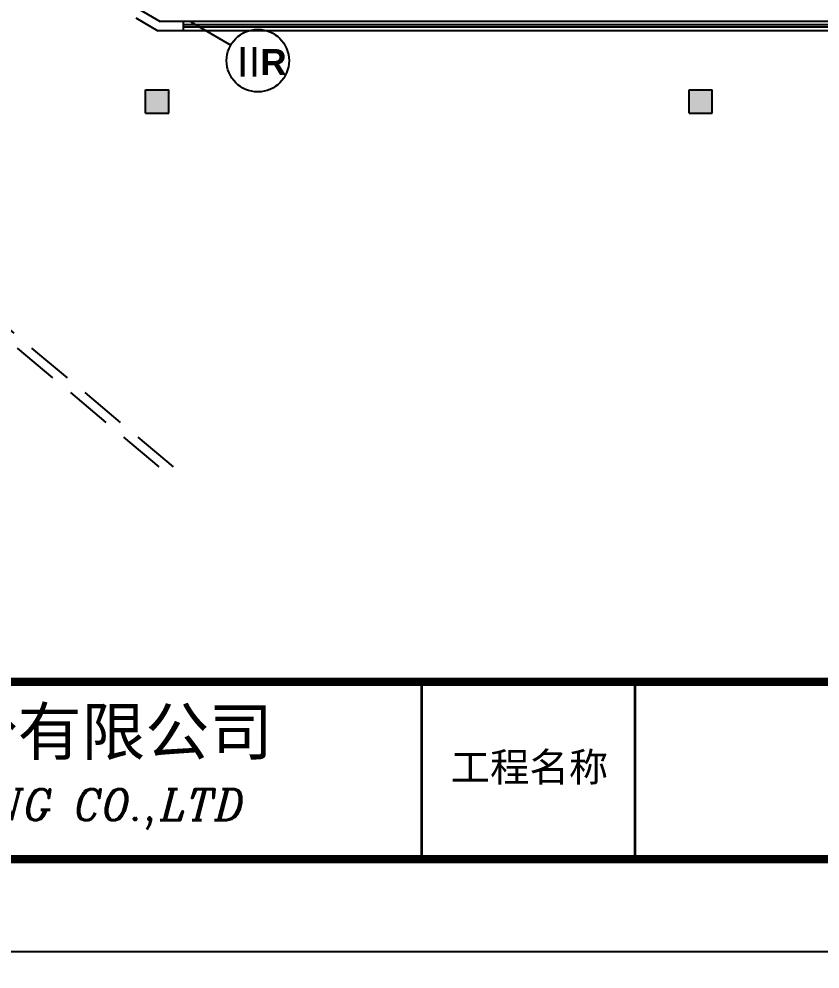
# Model space of a CAD drawing. Extents: x 23317406 to 24383751, y 42324270 to 43451021.
# Drawn here: x 24035832 to 24053152, y 43282446 to 43302981 of the extents above; entities that cross this region are included whole.
import ezdxf

# ---------------------------------------------------------------- set-up
doc = ezdxf.new("R2010")
doc.units = 0
doc.header["$MEASUREMENT"] = 0
doc.linetypes.add('DASHED', pattern=[0.75, 0.5, -0.25])
doc.layers.get('0').update_dxf_attribs({"linetype": 'CONTINUOUS'})
for name, color, linetype in [('FRAME', 7, 'CONTINUOUS'), ('墙', 7, 'CONTINUOUS'), ('柱填充', 8, 'CONTINUOUS'), ('柱形', 7, 'CONTINUOUS'), ('门窗', 7, 'CONTINUOUS')]:
    doc.layers.add(name, color=color, linetype=linetype)
doc.styles.add('HZ', font='txt.shx', dxfattribs={"bigfont": 'hztxt.shx'})
doc.styles.add('T-SG-01$0$Arial', font='ARIALBD.TTF')
doc.styles.add('XC91', font='txt.shx', dxfattribs={"bigfont": 'XC91.shx'})

msp = doc.modelspace()

# ---------------------------------------------------------------- hatches: boundary and pattern name
at = {"layer": '柱填充'}
for points in [[(24038570, 43300948), (24039070, 43300948), (24039070, 43301448), (24038570, 43301448)], [(24050320, 43300948), (24050820, 43300948), (24050820, 43301448), (24050320, 43301448)]]:
    msp.add_hatch(color=256, dxfattribs=at).paths.add_polyline_path(points)

# ---------------------------------------------------------------- linework, layer by layer
msp.add_line((24039545.43716, 43302918), (24040411.46257, 43302418))
at = {"const_width": 60}
for points in [[(24044539.72612, 43288705.22367), (24044539.72612, 43284829.78839)], [(24049152.91305, 43288705.22367), (24049152.91305, 43284829.78839)]]:
    msp.add_lwpolyline(points, dxfattribs=at)
at = {"color": 2}
msp.add_circle((24040996.02972, 43302080.5), 675, dxfattribs=at)
at = {"layer": 'FRAME'}
msp.add_lwpolyline([(23899660.94955, 43282820.72709), (23899660.94955, 43451020.72709), (24137460.94955, 43451020.72709), (24137460.94955, 43282820.72709)], close=True, dxfattribs=at)
at = {"layer": 'FRAME', "const_width": 180}
msp.add_lwpolyline([(23904660.94955, 43284820.72709), (23904660.94955, 43449020.72709), (24135460.94955, 43449020.72709), (24135460.94955, 43284820.72709)], close=True, dxfattribs=at)
msp.add_lwpolyline([(24135487.82783, 43288650.01617), (24020687.82783, 43288650.01617)], dxfattribs=at)
at = {"layer": '墙', "color": 6, "linetype": 'DASHED', "ltscale": 2000}
for p, q in [((24038865.09003, 43293298), (24020539.33191, 43308675.13688)), ((24039176.23479, 43293298), (24020667.88943, 43308828.34577))]:
    msp.add_line(p, q, dxfattribs=at)
at = {"layer": '墙'}
for p, q in [((24038455.10395, 43303178), (24038888.11666, 43302928)), ((24038355.10395, 43303004.79492), (24038834.52682, 43302728)), ((24039388.11666, 43302928), (24038888.11666, 43302928)), ((24039388.11666, 43302728), (24039388.11666, 43302928)), ((24039388.11666, 43302728), (24038834.52682, 43302728))]:
    msp.add_line(p, q, dxfattribs=at)
at = {"layer": '墙', "ltscale": 5000}
for start, end in [(67.1172342395, 67.1172342395), (66.2587266313, 66.2587266313), (64.4772342395, 64.4772342395), (64.9387266313, 64.9387266313)]:
    msp.add_arc((23850578.58196, 42857442.58139), 533172.67138, start, end, dxfattribs=at)
at = {"layer": '墙'}
for centre, start, end in [((23850634.74669, 42857737.27781), 79.4743453394, 79.4743453394), ((23850639.30178, 42857736.37231), 78.1227654233, 78.1227654233), ((23850644.55659, 42857735.23786), 77.5606287088, 77.5606287088), ((23850649.0789, 42857734.18074), 76.2090487927, 76.2090487927)]:
    msp.add_arc(centre, 530172.67138, start, end, dxfattribs=at)
at = {"layer": '柱形', "ltscale": 1000}
for p, q in [((24038570, 43300948), (24038570, 43301448)), ((24038570, 43301448), (24039070, 43301448)), ((24039070, 43300948), (24039070, 43301448)), ((24050320, 43300948), (24050320, 43301448)), ((24050320, 43301448), (24050820, 43301448)), ((24050820, 43300948), (24050820, 43301448)), ((24038570, 43300948), (24039070, 43300948)), ((24050320, 43300948), (24050820, 43300948))]:
    msp.add_line(p, q, dxfattribs=at)
at = {"layer": '门窗'}
for p, q in [((24073720, 43302928), (24039388.11666, 43302928)), ((24073645, 43302853), (24039388.11666, 43302853)), ((24073595, 43302803), (24039388.11666, 43302803)), ((24073520, 43302728), (24039388.11666, 43302728))]:
    msp.add_line(p, q, dxfattribs=at)

# ---------------------------------------------------------------- texts
at = {"color": 3, "style": 'T-SG-01$0$Arial'}
for s, height, p in [('Ⅱ', 637.5, (24040360.23463, 43301737.93088)), ('R', 562.5, (24041051.67232, 43301769.43075))]:
    msp.add_text(s, height=height, dxfattribs=at).set_placement(p)
at = {"attachment_point": 1}
for s, insert, char_height, style in [('\\f楷体_GB2312|b0|i0|c134|p49;清华同方股份有限公司', (24027525.76653, 43288085.16582), 1011.5, 'XC91'), ('\\f宋体|b0|i0|c134|p34;工程名称', (24045164.7384, 43287123.23453), 624.75, 'HZ'), ('\\Fitalic.shx;TSINGHUA TONGFANG CO.,LTD', (24025948.85736, 43286332.80103), 669.375, 'XC91')]:
    msp.add_mtext(s, dxfattribs=dict(at, insert=insert, char_height=char_height, style=style))

doc.saveas('drawing.dxf')
